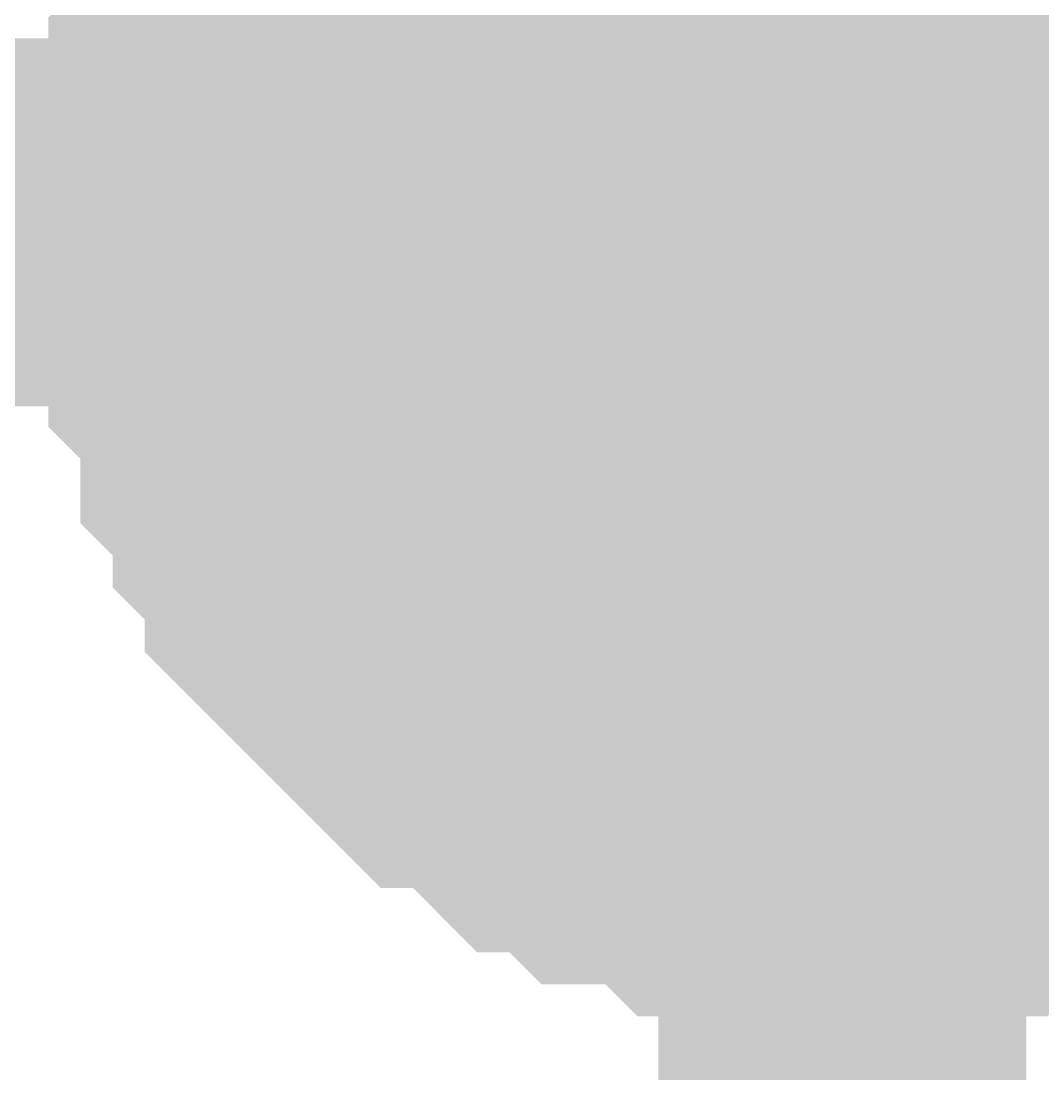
# Model space of a CAD drawing. Header units: inches. Extents: x 0 to 841, y 0 to 594.
# Drawn here: x 731.836 to 732.667, y 376.789 to 377.646 of the extents above; entities that cross this region are included whole.
import ezdxf

# ---------------------------------------------------------------- set-up
doc = ezdxf.new("R2010")
doc.units = ezdxf.units.IN
doc.layers.add('Sheet', color=255, linetype='Continuous')

msp = doc.modelspace()

# ---------------------------------------------------------------- linework, layer by layer
at = {"layer": 'Sheet'}
for points in [[(732.5041, 381.58464, 0.29972, 0.29972, 0), (732.5041, 377.48214, 0.29972, 0.29972, 0)], [(732.00761, 377.48214, 0.29972, 0.29972, 0), (732.00761, 377.50827, 0.29972, 0.29972, 0), (732.00761, 377.5344, 0.29972, 0.29972, 0), (732.00761, 377.56053, 0.29972, 0.29972, 0), (732.00761, 377.58666, 0.29972, 0.29972, 0), (732.03374, 377.61279, 0.29972, 0.29972, 0), (732.03374, 377.63892, 0.29972, 0.29972, 0), (732.03374, 377.66505, 0.29972, 0.29972, 0), (732.05987, 377.69118, 0.29972, 0.29972, 0), (732.05987, 377.71732, 0.29972, 0.29972, 0), (732.05987, 377.74345, 0.29972, 0.29972, 0), (732.08601, 377.74345, 0.29972, 0.29972, 0), (732.08601, 377.76958, 0.29972, 0.29972, 0), (732.11214, 377.79571, 0.29972, 0.29972, 0), (732.11214, 377.82184, 0.29972, 0.29972, 0)], [(732.00761, 377.48214, 0.29972, 0.29972, 0), (732.00761, 377.50827, 0.29972, 0.29972, 0), (732.00761, 377.5344, 0.29972, 0.29972, 0), (732.00761, 377.56053, 0.29972, 0.29972, 0), (732.00761, 377.58666, 0.29972, 0.29972, 0), (732.03374, 377.61279, 0.29972, 0.29972, 0), (732.03374, 377.63892, 0.29972, 0.29972, 0), (732.03374, 377.66505, 0.29972, 0.29972, 0), (732.05987, 377.69118, 0.29972, 0.29972, 0), (732.05987, 377.71732, 0.29972, 0.29972, 0), (732.05987, 377.74345, 0.29972, 0.29972, 0), (732.08601, 377.74345, 0.29972, 0.29972, 0), (732.08601, 377.76958, 0.29972, 0.29972, 0), (732.11214, 377.79571, 0.29972, 0.29972, 0), (732.11214, 377.82184, 0.29972, 0.29972, 0)], [(732.00761, 377.48214, 0.29972, 0.29972, 0), (732.00761, 377.50827, 0.29972, 0.29972, 0), (732.00761, 377.5344, 0.29972, 0.29972, 0), (732.00761, 377.56053, 0.29972, 0.29972, 0), (732.00761, 377.58666, 0.29972, 0.29972, 0), (732.03374, 377.61279, 0.29972, 0.29972, 0), (732.03374, 377.63892, 0.29972, 0.29972, 0), (732.03374, 377.66505, 0.29972, 0.29972, 0), (732.05987, 377.69118, 0.29972, 0.29972, 0), (732.05987, 377.71732, 0.29972, 0.29972, 0), (732.05987, 377.74345, 0.29972, 0.29972, 0), (732.08601, 377.74345, 0.29972, 0.29972, 0), (732.08601, 377.76958, 0.29972, 0.29972, 0), (732.11214, 377.79571, 0.29972, 0.29972, 0), (732.11214, 377.82184, 0.29972, 0.29972, 0)], [(732.00761, 377.48214, 0.29972, 0.29972, 0), (732.00761, 377.50827, 0.29972, 0.29972, 0), (732.00761, 377.5344, 0.29972, 0.29972, 0), (732.00761, 377.56053, 0.29972, 0.29972, 0), (732.00761, 377.58666, 0.29972, 0.29972, 0), (732.03374, 377.61279, 0.29972, 0.29972, 0), (732.03374, 377.63892, 0.29972, 0.29972, 0), (732.03374, 377.66505, 0.29972, 0.29972, 0), (732.05987, 377.69118, 0.29972, 0.29972, 0), (732.05987, 377.71732, 0.29972, 0.29972, 0), (732.05987, 377.74345, 0.29972, 0.29972, 0), (732.08601, 377.74345, 0.29972, 0.29972, 0), (732.08601, 377.76958, 0.29972, 0.29972, 0), (732.11214, 377.79571, 0.29972, 0.29972, 0), (732.11214, 377.82184, 0.29972, 0.29972, 0)], [(732.00761, 377.48214, 0.29972, 0.29972, 0), (732.00761, 377.50827, 0.29972, 0.29972, 0), (732.00761, 377.5344, 0.29972, 0.29972, 0), (732.00761, 377.56053, 0.29972, 0.29972, 0), (732.00761, 377.58666, 0.29972, 0.29972, 0), (732.03374, 377.61279, 0.29972, 0.29972, 0), (732.03374, 377.63892, 0.29972, 0.29972, 0), (732.03374, 377.66505, 0.29972, 0.29972, 0), (732.05987, 377.69118, 0.29972, 0.29972, 0), (732.05987, 377.71732, 0.29972, 0.29972, 0), (732.05987, 377.74345, 0.29972, 0.29972, 0), (732.08601, 377.74345, 0.29972, 0.29972, 0), (732.08601, 377.76958, 0.29972, 0.29972, 0), (732.11214, 377.79571, 0.29972, 0.29972, 0), (732.11214, 377.82184, 0.29972, 0.29972, 0)], [(732.00761, 377.48214, 0.29972, 0.29972, 0), (732.00761, 377.50827, 0.29972, 0.29972, 0), (732.00761, 377.5344, 0.29972, 0.29972, 0), (732.00761, 377.56053, 0.29972, 0.29972, 0), (732.00761, 377.58666, 0.29972, 0.29972, 0), (732.03374, 377.61279, 0.29972, 0.29972, 0), (732.03374, 377.63892, 0.29972, 0.29972, 0), (732.03374, 377.66505, 0.29972, 0.29972, 0), (732.05987, 377.69118, 0.29972, 0.29972, 0), (732.05987, 377.71732, 0.29972, 0.29972, 0), (732.05987, 377.74345, 0.29972, 0.29972, 0), (732.08601, 377.74345, 0.29972, 0.29972, 0), (732.08601, 377.76958, 0.29972, 0.29972, 0), (732.11214, 377.79571, 0.29972, 0.29972, 0), (732.11214, 377.82184, 0.29972, 0.29972, 0)], [(732.00761, 377.48214, 0.29972, 0.29972, 0), (732.00761, 377.50827, 0.29972, 0.29972, 0), (732.00761, 377.5344, 0.29972, 0.29972, 0), (732.00761, 377.56053, 0.29972, 0.29972, 0), (732.00761, 377.58666, 0.29972, 0.29972, 0), (732.03374, 377.61279, 0.29972, 0.29972, 0), (732.03374, 377.63892, 0.29972, 0.29972, 0), (732.03374, 377.66505, 0.29972, 0.29972, 0), (732.05987, 377.69118, 0.29972, 0.29972, 0), (732.05987, 377.71732, 0.29972, 0.29972, 0), (732.05987, 377.74345, 0.29972, 0.29972, 0), (732.08601, 377.74345, 0.29972, 0.29972, 0), (732.08601, 377.76958, 0.29972, 0.29972, 0), (732.11214, 377.79571, 0.29972, 0.29972, 0), (732.11214, 377.82184, 0.29972, 0.29972, 0)], [(732.00761, 377.48214, 0.09906, 0.09906, 0), (732.00761, 377.50827, 0.09906, 0.09906, 0), (732.00761, 377.5344, 0.09906, 0.09906, 0), (732.00761, 377.56053, 0.09906, 0.09906, 0), (732.00761, 377.58666, 0.09906, 0.09906, 0), (732.03374, 377.61279, 0.09906, 0.09906, 0), (732.03374, 377.63892, 0.09906, 0.09906, 0), (732.03374, 377.66505, 0.09906, 0.09906, 0), (732.05987, 377.69118, 0.09906, 0.09906, 0), (732.05987, 377.71732, 0.09906, 0.09906, 0)], [(732.00761, 377.48214, 0.09906, 0.09906, 0), (732.00761, 377.50827, 0.09906, 0.09906, 0), (732.00761, 377.5344, 0.09906, 0.09906, 0), (732.00761, 377.56053, 0.09906, 0.09906, 0), (732.00761, 377.58666, 0.09906, 0.09906, 0), (732.03374, 377.61279, 0.09906, 0.09906, 0), (732.03374, 377.63892, 0.09906, 0.09906, 0), (732.03374, 377.66505, 0.09906, 0.09906, 0), (732.05987, 377.69118, 0.09906, 0.09906, 0), (732.05987, 377.71732, 0.09906, 0.09906, 0)], [(732.00761, 377.48214, 0.09906, 0.09906, 0), (732.00761, 377.50827, 0.09906, 0.09906, 0), (732.00761, 377.5344, 0.09906, 0.09906, 0), (732.00761, 377.56053, 0.09906, 0.09906, 0), (732.00761, 377.58666, 0.09906, 0.09906, 0), (732.03374, 377.61279, 0.09906, 0.09906, 0), (732.03374, 377.63892, 0.09906, 0.09906, 0), (732.03374, 377.66505, 0.09906, 0.09906, 0), (732.05987, 377.69118, 0.09906, 0.09906, 0), (732.05987, 377.71732, 0.09906, 0.09906, 0)], [(732.00761, 377.48214, 0.09906, 0.09906, 0), (732.00761, 377.50827, 0.09906, 0.09906, 0), (732.00761, 377.5344, 0.09906, 0.09906, 0), (732.00761, 377.56053, 0.09906, 0.09906, 0), (732.00761, 377.58666, 0.09906, 0.09906, 0), (732.03374, 377.61279, 0.09906, 0.09906, 0), (732.03374, 377.63892, 0.09906, 0.09906, 0), (732.03374, 377.66505, 0.09906, 0.09906, 0), (732.05987, 377.69118, 0.09906, 0.09906, 0), (732.05987, 377.71732, 0.09906, 0.09906, 0)], [(732.00761, 377.48214, 0.09906, 0.09906, 0), (732.00761, 377.50827, 0.09906, 0.09906, 0), (732.00761, 377.5344, 0.09906, 0.09906, 0), (732.00761, 377.56053, 0.09906, 0.09906, 0), (732.00761, 377.58666, 0.09906, 0.09906, 0), (732.03374, 377.61279, 0.09906, 0.09906, 0), (732.03374, 377.63892, 0.09906, 0.09906, 0), (732.03374, 377.66505, 0.09906, 0.09906, 0), (732.05987, 377.69118, 0.09906, 0.09906, 0), (732.05987, 377.71732, 0.09906, 0.09906, 0)], [(732.00761, 377.48214, 0.09906, 0.09906, 0), (732.00761, 377.50827, 0.09906, 0.09906, 0), (732.00761, 377.5344, 0.09906, 0.09906, 0), (732.00761, 377.56053, 0.09906, 0.09906, 0), (732.00761, 377.58666, 0.09906, 0.09906, 0), (732.03374, 377.61279, 0.09906, 0.09906, 0), (732.03374, 377.63892, 0.09906, 0.09906, 0), (732.03374, 377.66505, 0.09906, 0.09906, 0), (732.05987, 377.69118, 0.09906, 0.09906, 0), (732.05987, 377.71732, 0.09906, 0.09906, 0)], [(732.00761, 377.48214, 0.09906, 0.09906, 0), (732.00761, 377.50827, 0.09906, 0.09906, 0), (732.00761, 377.5344, 0.09906, 0.09906, 0), (732.00761, 377.56053, 0.09906, 0.09906, 0), (732.00761, 377.58666, 0.09906, 0.09906, 0), (732.03374, 377.61279, 0.09906, 0.09906, 0), (732.03374, 377.63892, 0.09906, 0.09906, 0), (732.03374, 377.66505, 0.09906, 0.09906, 0), (732.05987, 377.69118, 0.09906, 0.09906, 0), (732.05987, 377.71732, 0.09906, 0.09906, 0)], [(670.02489, 377.48214, 0.29972, 0.29972, 0), (712.51389, 377.48214, 0.29972, 0.29972, 0), (722.52206, 377.48214, 0.29972, 0.29972, 0), (732.5041, 377.48214, 0.29972, 0.29972, 0)], [(732.5041, 376.98566, 0.29972, 0.29972, 0), (732.47797, 376.98566, 0.29972, 0.29972, 0), (732.45184, 376.98566, 0.29972, 0.29972, 0), (732.42571, 376.98566, 0.29972, 0.29972, 0), (732.39958, 376.98566, 0.29972, 0.29972, 0), (732.37345, 377.01179, 0.29972, 0.29972, 0), (732.37345, 377.01179, 0.29972, 0.29972, 0), (732.34731, 377.01179, 0.29972, 0.29972, 0), (732.32118, 377.01179, 0.29972, 0.29972, 0), (732.29505, 377.03792, 0.29972, 0.29972, 0), (732.26892, 377.03792, 0.29972, 0.29972, 0), (732.24279, 377.06405, 0.29972, 0.29972, 0), (732.24279, 377.06405, 0.29972, 0.29972, 0), (732.21666, 377.09018, 0.29972, 0.29972, 0), (732.19053, 377.09018, 0.29972, 0.29972, 0), (732.1644, 377.11631, 0.29972, 0.29972, 0), (732.1644, 377.11631, 0.29972, 0.29972, 0), (732.13827, 377.14244, 0.29972, 0.29972, 0), (732.11214, 377.16857, 0.29972, 0.29972, 0), (732.11214, 377.16857, 0.29972, 0.29972, 0), (732.08601, 377.1947, 0.29972, 0.29972, 0), (732.08601, 377.22083, 0.29972, 0.29972, 0), (732.05987, 377.24697, 0.29972, 0.29972, 0), (732.05987, 377.2731, 0.29972, 0.29972, 0), (732.05987, 377.2731, 0.29972, 0.29972, 0), (732.03374, 377.29923, 0.29972, 0.29972, 0), (732.03374, 377.32536, 0.29972, 0.29972, 0), (732.03374, 377.35149, 0.29972, 0.29972, 0), (732.00761, 377.37762, 0.29972, 0.29972, 0), (732.00761, 377.40375, 0.29972, 0.29972, 0), (732.00761, 377.42988, 0.29972, 0.29972, 0), (732.00761, 377.45601, 0.29972, 0.29972, 0), (732.00761, 377.48214, 0.29972, 0.29972, 0)], [(732.00761, 377.48214, 0.29972, 0.29972, 0), (732.00761, 377.48214, 0.29972, 0.29972, 0)], [(732.5041, 376.98566, 0.29972, 0.29972, 0), (732.47797, 376.98566, 0.29972, 0.29972, 0), (732.45184, 376.98566, 0.29972, 0.29972, 0), (732.42571, 376.98566, 0.29972, 0.29972, 0), (732.39958, 376.98566, 0.29972, 0.29972, 0), (732.37345, 377.01179, 0.29972, 0.29972, 0), (732.37345, 377.01179, 0.29972, 0.29972, 0), (732.34731, 377.01179, 0.29972, 0.29972, 0), (732.32118, 377.01179, 0.29972, 0.29972, 0), (732.29505, 377.03792, 0.29972, 0.29972, 0), (732.26892, 377.03792, 0.29972, 0.29972, 0), (732.24279, 377.06405, 0.29972, 0.29972, 0), (732.24279, 377.06405, 0.29972, 0.29972, 0), (732.21666, 377.09018, 0.29972, 0.29972, 0), (732.19053, 377.09018, 0.29972, 0.29972, 0), (732.1644, 377.11631, 0.29972, 0.29972, 0), (732.1644, 377.11631, 0.29972, 0.29972, 0), (732.13827, 377.14244, 0.29972, 0.29972, 0), (732.11214, 377.16857, 0.29972, 0.29972, 0), (732.11214, 377.16857, 0.29972, 0.29972, 0), (732.08601, 377.1947, 0.29972, 0.29972, 0), (732.08601, 377.22083, 0.29972, 0.29972, 0), (732.05987, 377.24697, 0.29972, 0.29972, 0), (732.05987, 377.2731, 0.29972, 0.29972, 0), (732.05987, 377.2731, 0.29972, 0.29972, 0), (732.03374, 377.29923, 0.29972, 0.29972, 0), (732.03374, 377.32536, 0.29972, 0.29972, 0), (732.03374, 377.35149, 0.29972, 0.29972, 0), (732.00761, 377.37762, 0.29972, 0.29972, 0), (732.00761, 377.40375, 0.29972, 0.29972, 0), (732.00761, 377.42988, 0.29972, 0.29972, 0), (732.00761, 377.45601, 0.29972, 0.29972, 0), (732.00761, 377.48214, 0.29972, 0.29972, 0)], [(732.00761, 377.48214, 0.29972, 0.29972, 0), (732.00761, 377.48214, 0.29972, 0.29972, 0)], [(732.5041, 376.98566, 0.29972, 0.29972, 0), (732.47797, 376.98566, 0.29972, 0.29972, 0), (732.45184, 376.98566, 0.29972, 0.29972, 0), (732.42571, 376.98566, 0.29972, 0.29972, 0), (732.39958, 376.98566, 0.29972, 0.29972, 0), (732.37345, 377.01179, 0.29972, 0.29972, 0), (732.37345, 377.01179, 0.29972, 0.29972, 0), (732.34731, 377.01179, 0.29972, 0.29972, 0), (732.32118, 377.01179, 0.29972, 0.29972, 0), (732.29505, 377.03792, 0.29972, 0.29972, 0), (732.26892, 377.03792, 0.29972, 0.29972, 0), (732.24279, 377.06405, 0.29972, 0.29972, 0), (732.24279, 377.06405, 0.29972, 0.29972, 0), (732.21666, 377.09018, 0.29972, 0.29972, 0), (732.19053, 377.09018, 0.29972, 0.29972, 0), (732.1644, 377.11631, 0.29972, 0.29972, 0), (732.1644, 377.11631, 0.29972, 0.29972, 0), (732.13827, 377.14244, 0.29972, 0.29972, 0), (732.11214, 377.16857, 0.29972, 0.29972, 0), (732.11214, 377.16857, 0.29972, 0.29972, 0), (732.08601, 377.1947, 0.29972, 0.29972, 0), (732.08601, 377.22083, 0.29972, 0.29972, 0), (732.05987, 377.24697, 0.29972, 0.29972, 0), (732.05987, 377.2731, 0.29972, 0.29972, 0), (732.05987, 377.2731, 0.29972, 0.29972, 0), (732.03374, 377.29923, 0.29972, 0.29972, 0), (732.03374, 377.32536, 0.29972, 0.29972, 0), (732.03374, 377.35149, 0.29972, 0.29972, 0), (732.00761, 377.37762, 0.29972, 0.29972, 0), (732.00761, 377.40375, 0.29972, 0.29972, 0), (732.00761, 377.42988, 0.29972, 0.29972, 0), (732.00761, 377.45601, 0.29972, 0.29972, 0), (732.00761, 377.48214, 0.29972, 0.29972, 0)], [(732.00761, 377.48214, 0.29972, 0.29972, 0), (732.00761, 377.48214, 0.29972, 0.29972, 0)], [(732.5041, 376.98566, 0.29972, 0.29972, 0), (732.47797, 376.98566, 0.29972, 0.29972, 0), (732.45184, 376.98566, 0.29972, 0.29972, 0), (732.42571, 376.98566, 0.29972, 0.29972, 0), (732.39958, 376.98566, 0.29972, 0.29972, 0), (732.37345, 377.01179, 0.29972, 0.29972, 0), (732.37345, 377.01179, 0.29972, 0.29972, 0), (732.34731, 377.01179, 0.29972, 0.29972, 0), (732.32118, 377.01179, 0.29972, 0.29972, 0), (732.29505, 377.03792, 0.29972, 0.29972, 0), (732.26892, 377.03792, 0.29972, 0.29972, 0), (732.24279, 377.06405, 0.29972, 0.29972, 0), (732.24279, 377.06405, 0.29972, 0.29972, 0), (732.21666, 377.09018, 0.29972, 0.29972, 0), (732.19053, 377.09018, 0.29972, 0.29972, 0), (732.1644, 377.11631, 0.29972, 0.29972, 0), (732.1644, 377.11631, 0.29972, 0.29972, 0), (732.13827, 377.14244, 0.29972, 0.29972, 0), (732.11214, 377.16857, 0.29972, 0.29972, 0), (732.11214, 377.16857, 0.29972, 0.29972, 0), (732.08601, 377.1947, 0.29972, 0.29972, 0), (732.08601, 377.22083, 0.29972, 0.29972, 0), (732.05987, 377.24697, 0.29972, 0.29972, 0), (732.05987, 377.2731, 0.29972, 0.29972, 0), (732.05987, 377.2731, 0.29972, 0.29972, 0), (732.03374, 377.29923, 0.29972, 0.29972, 0), (732.03374, 377.32536, 0.29972, 0.29972, 0), (732.03374, 377.35149, 0.29972, 0.29972, 0), (732.00761, 377.37762, 0.29972, 0.29972, 0), (732.00761, 377.40375, 0.29972, 0.29972, 0), (732.00761, 377.42988, 0.29972, 0.29972, 0), (732.00761, 377.45601, 0.29972, 0.29972, 0), (732.00761, 377.48214, 0.29972, 0.29972, 0)], [(732.00761, 377.48214, 0.29972, 0.29972, 0), (732.00761, 377.48214, 0.29972, 0.29972, 0)], [(732.5041, 376.98566, 0.29972, 0.29972, 0), (732.47797, 376.98566, 0.29972, 0.29972, 0), (732.45184, 376.98566, 0.29972, 0.29972, 0), (732.42571, 376.98566, 0.29972, 0.29972, 0), (732.39958, 376.98566, 0.29972, 0.29972, 0), (732.37345, 377.01179, 0.29972, 0.29972, 0), (732.37345, 377.01179, 0.29972, 0.29972, 0), (732.34731, 377.01179, 0.29972, 0.29972, 0), (732.32118, 377.01179, 0.29972, 0.29972, 0), (732.29505, 377.03792, 0.29972, 0.29972, 0), (732.26892, 377.03792, 0.29972, 0.29972, 0), (732.24279, 377.06405, 0.29972, 0.29972, 0), (732.24279, 377.06405, 0.29972, 0.29972, 0), (732.21666, 377.09018, 0.29972, 0.29972, 0), (732.19053, 377.09018, 0.29972, 0.29972, 0), (732.1644, 377.11631, 0.29972, 0.29972, 0), (732.1644, 377.11631, 0.29972, 0.29972, 0), (732.13827, 377.14244, 0.29972, 0.29972, 0), (732.11214, 377.16857, 0.29972, 0.29972, 0), (732.11214, 377.16857, 0.29972, 0.29972, 0), (732.08601, 377.1947, 0.29972, 0.29972, 0), (732.08601, 377.22083, 0.29972, 0.29972, 0), (732.05987, 377.24697, 0.29972, 0.29972, 0), (732.05987, 377.2731, 0.29972, 0.29972, 0), (732.05987, 377.2731, 0.29972, 0.29972, 0), (732.03374, 377.29923, 0.29972, 0.29972, 0), (732.03374, 377.32536, 0.29972, 0.29972, 0), (732.03374, 377.35149, 0.29972, 0.29972, 0), (732.00761, 377.37762, 0.29972, 0.29972, 0), (732.00761, 377.40375, 0.29972, 0.29972, 0), (732.00761, 377.42988, 0.29972, 0.29972, 0), (732.00761, 377.45601, 0.29972, 0.29972, 0), (732.00761, 377.48214, 0.29972, 0.29972, 0)], [(732.00761, 377.48214, 0.29972, 0.29972, 0), (732.00761, 377.48214, 0.29972, 0.29972, 0)], [(732.5041, 376.98566, 0.29972, 0.29972, 0), (732.47797, 376.98566, 0.29972, 0.29972, 0), (732.45184, 376.98566, 0.29972, 0.29972, 0), (732.42571, 376.98566, 0.29972, 0.29972, 0), (732.39958, 376.98566, 0.29972, 0.29972, 0), (732.37345, 377.01179, 0.29972, 0.29972, 0), (732.37345, 377.01179, 0.29972, 0.29972, 0), (732.34731, 377.01179, 0.29972, 0.29972, 0), (732.32118, 377.01179, 0.29972, 0.29972, 0), (732.29505, 377.03792, 0.29972, 0.29972, 0), (732.26892, 377.03792, 0.29972, 0.29972, 0), (732.24279, 377.06405, 0.29972, 0.29972, 0), (732.24279, 377.06405, 0.29972, 0.29972, 0), (732.21666, 377.09018, 0.29972, 0.29972, 0), (732.19053, 377.09018, 0.29972, 0.29972, 0), (732.1644, 377.11631, 0.29972, 0.29972, 0), (732.1644, 377.11631, 0.29972, 0.29972, 0), (732.13827, 377.14244, 0.29972, 0.29972, 0), (732.11214, 377.16857, 0.29972, 0.29972, 0), (732.11214, 377.16857, 0.29972, 0.29972, 0), (732.08601, 377.1947, 0.29972, 0.29972, 0), (732.08601, 377.22083, 0.29972, 0.29972, 0), (732.05987, 377.24697, 0.29972, 0.29972, 0), (732.05987, 377.2731, 0.29972, 0.29972, 0), (732.05987, 377.2731, 0.29972, 0.29972, 0), (732.03374, 377.29923, 0.29972, 0.29972, 0), (732.03374, 377.32536, 0.29972, 0.29972, 0), (732.03374, 377.35149, 0.29972, 0.29972, 0), (732.00761, 377.37762, 0.29972, 0.29972, 0), (732.00761, 377.40375, 0.29972, 0.29972, 0), (732.00761, 377.42988, 0.29972, 0.29972, 0), (732.00761, 377.45601, 0.29972, 0.29972, 0), (732.00761, 377.48214, 0.29972, 0.29972, 0)], [(732.00761, 377.48214, 0.29972, 0.29972, 0), (732.00761, 377.48214, 0.29972, 0.29972, 0)], [(732.5041, 376.98566, 0.29972, 0.29972, 0), (732.47797, 376.98566, 0.29972, 0.29972, 0), (732.45184, 376.98566, 0.29972, 0.29972, 0), (732.42571, 376.98566, 0.29972, 0.29972, 0), (732.39958, 376.98566, 0.29972, 0.29972, 0), (732.37345, 377.01179, 0.29972, 0.29972, 0), (732.37345, 377.01179, 0.29972, 0.29972, 0), (732.34731, 377.01179, 0.29972, 0.29972, 0), (732.32118, 377.01179, 0.29972, 0.29972, 0), (732.29505, 377.03792, 0.29972, 0.29972, 0), (732.26892, 377.03792, 0.29972, 0.29972, 0), (732.24279, 377.06405, 0.29972, 0.29972, 0), (732.24279, 377.06405, 0.29972, 0.29972, 0), (732.21666, 377.09018, 0.29972, 0.29972, 0), (732.19053, 377.09018, 0.29972, 0.29972, 0), (732.1644, 377.11631, 0.29972, 0.29972, 0), (732.1644, 377.11631, 0.29972, 0.29972, 0), (732.13827, 377.14244, 0.29972, 0.29972, 0), (732.11214, 377.16857, 0.29972, 0.29972, 0), (732.11214, 377.16857, 0.29972, 0.29972, 0), (732.08601, 377.1947, 0.29972, 0.29972, 0), (732.08601, 377.22083, 0.29972, 0.29972, 0), (732.05987, 377.24697, 0.29972, 0.29972, 0), (732.05987, 377.2731, 0.29972, 0.29972, 0), (732.05987, 377.2731, 0.29972, 0.29972, 0), (732.03374, 377.29923, 0.29972, 0.29972, 0), (732.03374, 377.32536, 0.29972, 0.29972, 0), (732.03374, 377.35149, 0.29972, 0.29972, 0), (732.00761, 377.37762, 0.29972, 0.29972, 0), (732.00761, 377.40375, 0.29972, 0.29972, 0), (732.00761, 377.42988, 0.29972, 0.29972, 0), (732.00761, 377.45601, 0.29972, 0.29972, 0), (732.00761, 377.48214, 0.29972, 0.29972, 0)], [(732.00761, 377.48214, 0.29972, 0.29972, 0), (732.00761, 377.48214, 0.29972, 0.29972, 0)], [(732.5041, 377.48214, 0.29972, 0.29972, 0), (732.5041, 374.94748, 0.29972, 0.29972, 0)], [(732.5041, 376.98566, 0.09906, 0.09906, 0), (732.47797, 376.98566, 0.09906, 0.09906, 0), (732.45184, 376.98566, 0.09906, 0.09906, 0), (732.42571, 376.98566, 0.09906, 0.09906, 0), (732.39958, 376.98566, 0.09906, 0.09906, 0), (732.37345, 377.01179, 0.09906, 0.09906, 0), (732.37345, 377.01179, 0.09906, 0.09906, 0), (732.34731, 377.01179, 0.09906, 0.09906, 0), (732.32118, 377.01179, 0.09906, 0.09906, 0), (732.29505, 377.03792, 0.09906, 0.09906, 0), (732.26892, 377.03792, 0.09906, 0.09906, 0), (732.24279, 377.06405, 0.09906, 0.09906, 0), (732.24279, 377.06405, 0.09906, 0.09906, 0), (732.21666, 377.09018, 0.09906, 0.09906, 0), (732.19053, 377.09018, 0.09906, 0.09906, 0), (732.1644, 377.11631, 0.09906, 0.09906, 0), (732.1644, 377.11631, 0.09906, 0.09906, 0), (732.13827, 377.14244, 0.09906, 0.09906, 0), (732.11214, 377.16857, 0.09906, 0.09906, 0), (732.11214, 377.16857, 0.09906, 0.09906, 0), (732.08601, 377.1947, 0.09906, 0.09906, 0), (732.08601, 377.22083, 0.09906, 0.09906, 0), (732.05987, 377.24697, 0.09906, 0.09906, 0), (732.05987, 377.2731, 0.09906, 0.09906, 0), (732.05987, 377.2731, 0.09906, 0.09906, 0), (732.03374, 377.29923, 0.09906, 0.09906, 0), (732.03374, 377.32536, 0.09906, 0.09906, 0), (732.03374, 377.35149, 0.09906, 0.09906, 0), (732.00761, 377.37762, 0.09906, 0.09906, 0), (732.00761, 377.40375, 0.09906, 0.09906, 0), (732.00761, 377.42988, 0.09906, 0.09906, 0), (732.00761, 377.45601, 0.09906, 0.09906, 0), (732.00761, 377.48214, 0.09906, 0.09906, 0)], [(732.00761, 377.48214, 0.09906, 0.09906, 0), (732.00761, 377.48214, 0.09906, 0.09906, 0)], [(732.5041, 376.98566, 0.09906, 0.09906, 0), (732.47797, 376.98566, 0.09906, 0.09906, 0), (732.45184, 376.98566, 0.09906, 0.09906, 0), (732.42571, 376.98566, 0.09906, 0.09906, 0), (732.39958, 376.98566, 0.09906, 0.09906, 0), (732.37345, 377.01179, 0.09906, 0.09906, 0), (732.37345, 377.01179, 0.09906, 0.09906, 0), (732.34731, 377.01179, 0.09906, 0.09906, 0), (732.32118, 377.01179, 0.09906, 0.09906, 0), (732.29505, 377.03792, 0.09906, 0.09906, 0), (732.26892, 377.03792, 0.09906, 0.09906, 0), (732.24279, 377.06405, 0.09906, 0.09906, 0), (732.24279, 377.06405, 0.09906, 0.09906, 0), (732.21666, 377.09018, 0.09906, 0.09906, 0), (732.19053, 377.09018, 0.09906, 0.09906, 0), (732.1644, 377.11631, 0.09906, 0.09906, 0), (732.1644, 377.11631, 0.09906, 0.09906, 0), (732.13827, 377.14244, 0.09906, 0.09906, 0), (732.11214, 377.16857, 0.09906, 0.09906, 0), (732.11214, 377.16857, 0.09906, 0.09906, 0), (732.08601, 377.1947, 0.09906, 0.09906, 0), (732.08601, 377.22083, 0.09906, 0.09906, 0), (732.05987, 377.24697, 0.09906, 0.09906, 0), (732.05987, 377.2731, 0.09906, 0.09906, 0), (732.05987, 377.2731, 0.09906, 0.09906, 0), (732.03374, 377.29923, 0.09906, 0.09906, 0), (732.03374, 377.32536, 0.09906, 0.09906, 0), (732.03374, 377.35149, 0.09906, 0.09906, 0), (732.00761, 377.37762, 0.09906, 0.09906, 0), (732.00761, 377.40375, 0.09906, 0.09906, 0), (732.00761, 377.42988, 0.09906, 0.09906, 0), (732.00761, 377.45601, 0.09906, 0.09906, 0), (732.00761, 377.48214, 0.09906, 0.09906, 0)], [(732.00761, 377.48214, 0.09906, 0.09906, 0), (732.00761, 377.48214, 0.09906, 0.09906, 0)], [(732.5041, 376.98566, 0.09906, 0.09906, 0), (732.47797, 376.98566, 0.09906, 0.09906, 0), (732.45184, 376.98566, 0.09906, 0.09906, 0), (732.42571, 376.98566, 0.09906, 0.09906, 0), (732.39958, 376.98566, 0.09906, 0.09906, 0), (732.37345, 377.01179, 0.09906, 0.09906, 0), (732.37345, 377.01179, 0.09906, 0.09906, 0), (732.34731, 377.01179, 0.09906, 0.09906, 0), (732.32118, 377.01179, 0.09906, 0.09906, 0), (732.29505, 377.03792, 0.09906, 0.09906, 0), (732.26892, 377.03792, 0.09906, 0.09906, 0), (732.24279, 377.06405, 0.09906, 0.09906, 0), (732.24279, 377.06405, 0.09906, 0.09906, 0), (732.21666, 377.09018, 0.09906, 0.09906, 0), (732.19053, 377.09018, 0.09906, 0.09906, 0), (732.1644, 377.11631, 0.09906, 0.09906, 0), (732.1644, 377.11631, 0.09906, 0.09906, 0), (732.13827, 377.14244, 0.09906, 0.09906, 0), (732.11214, 377.16857, 0.09906, 0.09906, 0), (732.11214, 377.16857, 0.09906, 0.09906, 0), (732.08601, 377.1947, 0.09906, 0.09906, 0), (732.08601, 377.22083, 0.09906, 0.09906, 0), (732.05987, 377.24697, 0.09906, 0.09906, 0), (732.05987, 377.2731, 0.09906, 0.09906, 0), (732.05987, 377.2731, 0.09906, 0.09906, 0), (732.03374, 377.29923, 0.09906, 0.09906, 0), (732.03374, 377.32536, 0.09906, 0.09906, 0), (732.03374, 377.35149, 0.09906, 0.09906, 0), (732.00761, 377.37762, 0.09906, 0.09906, 0), (732.00761, 377.40375, 0.09906, 0.09906, 0), (732.00761, 377.42988, 0.09906, 0.09906, 0), (732.00761, 377.45601, 0.09906, 0.09906, 0), (732.00761, 377.48214, 0.09906, 0.09906, 0)], [(732.00761, 377.48214, 0.09906, 0.09906, 0), (732.00761, 377.48214, 0.09906, 0.09906, 0)], [(732.5041, 376.98566, 0.09906, 0.09906, 0), (732.47797, 376.98566, 0.09906, 0.09906, 0), (732.45184, 376.98566, 0.09906, 0.09906, 0), (732.42571, 376.98566, 0.09906, 0.09906, 0), (732.39958, 376.98566, 0.09906, 0.09906, 0), (732.37345, 377.01179, 0.09906, 0.09906, 0), (732.37345, 377.01179, 0.09906, 0.09906, 0), (732.34731, 377.01179, 0.09906, 0.09906, 0), (732.32118, 377.01179, 0.09906, 0.09906, 0), (732.29505, 377.03792, 0.09906, 0.09906, 0), (732.26892, 377.03792, 0.09906, 0.09906, 0), (732.24279, 377.06405, 0.09906, 0.09906, 0), (732.24279, 377.06405, 0.09906, 0.09906, 0), (732.21666, 377.09018, 0.09906, 0.09906, 0), (732.19053, 377.09018, 0.09906, 0.09906, 0), (732.1644, 377.11631, 0.09906, 0.09906, 0), (732.1644, 377.11631, 0.09906, 0.09906, 0), (732.13827, 377.14244, 0.09906, 0.09906, 0), (732.11214, 377.16857, 0.09906, 0.09906, 0), (732.11214, 377.16857, 0.09906, 0.09906, 0), (732.08601, 377.1947, 0.09906, 0.09906, 0), (732.08601, 377.22083, 0.09906, 0.09906, 0), (732.05987, 377.24697, 0.09906, 0.09906, 0), (732.05987, 377.2731, 0.09906, 0.09906, 0), (732.05987, 377.2731, 0.09906, 0.09906, 0), (732.03374, 377.29923, 0.09906, 0.09906, 0), (732.03374, 377.32536, 0.09906, 0.09906, 0), (732.03374, 377.35149, 0.09906, 0.09906, 0), (732.00761, 377.37762, 0.09906, 0.09906, 0), (732.00761, 377.40375, 0.09906, 0.09906, 0), (732.00761, 377.42988, 0.09906, 0.09906, 0), (732.00761, 377.45601, 0.09906, 0.09906, 0), (732.00761, 377.48214, 0.09906, 0.09906, 0)], [(732.00761, 377.48214, 0.09906, 0.09906, 0), (732.00761, 377.48214, 0.09906, 0.09906, 0)], [(732.5041, 376.98566, 0.09906, 0.09906, 0), (732.47797, 376.98566, 0.09906, 0.09906, 0), (732.45184, 376.98566, 0.09906, 0.09906, 0), (732.42571, 376.98566, 0.09906, 0.09906, 0), (732.39958, 376.98566, 0.09906, 0.09906, 0), (732.37345, 377.01179, 0.09906, 0.09906, 0), (732.37345, 377.01179, 0.09906, 0.09906, 0), (732.34731, 377.01179, 0.09906, 0.09906, 0), (732.32118, 377.01179, 0.09906, 0.09906, 0), (732.29505, 377.03792, 0.09906, 0.09906, 0), (732.26892, 377.03792, 0.09906, 0.09906, 0), (732.24279, 377.06405, 0.09906, 0.09906, 0), (732.24279, 377.06405, 0.09906, 0.09906, 0), (732.21666, 377.09018, 0.09906, 0.09906, 0), (732.19053, 377.09018, 0.09906, 0.09906, 0), (732.1644, 377.11631, 0.09906, 0.09906, 0), (732.1644, 377.11631, 0.09906, 0.09906, 0), (732.13827, 377.14244, 0.09906, 0.09906, 0), (732.11214, 377.16857, 0.09906, 0.09906, 0), (732.11214, 377.16857, 0.09906, 0.09906, 0), (732.08601, 377.1947, 0.09906, 0.09906, 0), (732.08601, 377.22083, 0.09906, 0.09906, 0), (732.05987, 377.24697, 0.09906, 0.09906, 0), (732.05987, 377.2731, 0.09906, 0.09906, 0), (732.05987, 377.2731, 0.09906, 0.09906, 0), (732.03374, 377.29923, 0.09906, 0.09906, 0), (732.03374, 377.32536, 0.09906, 0.09906, 0), (732.03374, 377.35149, 0.09906, 0.09906, 0), (732.00761, 377.37762, 0.09906, 0.09906, 0), (732.00761, 377.40375, 0.09906, 0.09906, 0), (732.00761, 377.42988, 0.09906, 0.09906, 0), (732.00761, 377.45601, 0.09906, 0.09906, 0), (732.00761, 377.48214, 0.09906, 0.09906, 0)], [(732.00761, 377.48214, 0.09906, 0.09906, 0), (732.00761, 377.48214, 0.09906, 0.09906, 0)], [(732.5041, 376.98566, 0.09906, 0.09906, 0), (732.47797, 376.98566, 0.09906, 0.09906, 0), (732.45184, 376.98566, 0.09906, 0.09906, 0), (732.42571, 376.98566, 0.09906, 0.09906, 0), (732.39958, 376.98566, 0.09906, 0.09906, 0), (732.37345, 377.01179, 0.09906, 0.09906, 0), (732.37345, 377.01179, 0.09906, 0.09906, 0), (732.34731, 377.01179, 0.09906, 0.09906, 0), (732.32118, 377.01179, 0.09906, 0.09906, 0), (732.29505, 377.03792, 0.09906, 0.09906, 0), (732.26892, 377.03792, 0.09906, 0.09906, 0), (732.24279, 377.06405, 0.09906, 0.09906, 0), (732.24279, 377.06405, 0.09906, 0.09906, 0), (732.21666, 377.09018, 0.09906, 0.09906, 0), (732.19053, 377.09018, 0.09906, 0.09906, 0), (732.1644, 377.11631, 0.09906, 0.09906, 0), (732.1644, 377.11631, 0.09906, 0.09906, 0), (732.13827, 377.14244, 0.09906, 0.09906, 0), (732.11214, 377.16857, 0.09906, 0.09906, 0), (732.11214, 377.16857, 0.09906, 0.09906, 0), (732.08601, 377.1947, 0.09906, 0.09906, 0), (732.08601, 377.22083, 0.09906, 0.09906, 0), (732.05987, 377.24697, 0.09906, 0.09906, 0), (732.05987, 377.2731, 0.09906, 0.09906, 0), (732.05987, 377.2731, 0.09906, 0.09906, 0), (732.03374, 377.29923, 0.09906, 0.09906, 0), (732.03374, 377.32536, 0.09906, 0.09906, 0), (732.03374, 377.35149, 0.09906, 0.09906, 0), (732.00761, 377.37762, 0.09906, 0.09906, 0), (732.00761, 377.40375, 0.09906, 0.09906, 0), (732.00761, 377.42988, 0.09906, 0.09906, 0), (732.00761, 377.45601, 0.09906, 0.09906, 0), (732.00761, 377.48214, 0.09906, 0.09906, 0)], [(732.00761, 377.48214, 0.09906, 0.09906, 0), (732.00761, 377.48214, 0.09906, 0.09906, 0)], [(732.5041, 376.98566, 0.09906, 0.09906, 0), (732.47797, 376.98566, 0.09906, 0.09906, 0), (732.45184, 376.98566, 0.09906, 0.09906, 0), (732.42571, 376.98566, 0.09906, 0.09906, 0), (732.39958, 376.98566, 0.09906, 0.09906, 0), (732.37345, 377.01179, 0.09906, 0.09906, 0), (732.37345, 377.01179, 0.09906, 0.09906, 0), (732.34731, 377.01179, 0.09906, 0.09906, 0), (732.32118, 377.01179, 0.09906, 0.09906, 0), (732.29505, 377.03792, 0.09906, 0.09906, 0), (732.26892, 377.03792, 0.09906, 0.09906, 0), (732.24279, 377.06405, 0.09906, 0.09906, 0), (732.24279, 377.06405, 0.09906, 0.09906, 0), (732.21666, 377.09018, 0.09906, 0.09906, 0), (732.19053, 377.09018, 0.09906, 0.09906, 0), (732.1644, 377.11631, 0.09906, 0.09906, 0), (732.1644, 377.11631, 0.09906, 0.09906, 0), (732.13827, 377.14244, 0.09906, 0.09906, 0), (732.11214, 377.16857, 0.09906, 0.09906, 0), (732.11214, 377.16857, 0.09906, 0.09906, 0), (732.08601, 377.1947, 0.09906, 0.09906, 0), (732.08601, 377.22083, 0.09906, 0.09906, 0), (732.05987, 377.24697, 0.09906, 0.09906, 0), (732.05987, 377.2731, 0.09906, 0.09906, 0), (732.05987, 377.2731, 0.09906, 0.09906, 0), (732.03374, 377.29923, 0.09906, 0.09906, 0), (732.03374, 377.32536, 0.09906, 0.09906, 0), (732.03374, 377.35149, 0.09906, 0.09906, 0), (732.00761, 377.37762, 0.09906, 0.09906, 0), (732.00761, 377.40375, 0.09906, 0.09906, 0), (732.00761, 377.42988, 0.09906, 0.09906, 0), (732.00761, 377.45601, 0.09906, 0.09906, 0), (732.00761, 377.48214, 0.09906, 0.09906, 0)], [(732.00761, 377.48214, 0.09906, 0.09906, 0), (732.00761, 377.48214, 0.09906, 0.09906, 0)], [(732.81767, 377.09018, 0.29972, 0.29972, 0), (732.79154, 377.06405, 0.29972, 0.29972, 0), (732.76541, 377.06405, 0.29972, 0.29972, 0), (732.76541, 377.03792, 0.29972, 0.29972, 0), (732.73928, 377.03792, 0.29972, 0.29972, 0), (732.71315, 377.01179, 0.29972, 0.29972, 0), (732.68702, 377.01179, 0.29972, 0.29972, 0), (732.66089, 377.01179, 0.29972, 0.29972, 0), (732.63476, 377.01179, 0.29972, 0.29972, 0), (732.60862, 376.98566, 0.29972, 0.29972, 0), (732.58249, 376.98566, 0.29972, 0.29972, 0), (732.55636, 376.98566, 0.29972, 0.29972, 0), (732.53023, 376.98566, 0.29972, 0.29972, 0), (732.5041, 376.98566, 0.29972, 0.29972, 0)], [(732.81767, 377.09018, 0.29972, 0.29972, 0), (732.79154, 377.06405, 0.29972, 0.29972, 0), (732.76541, 377.06405, 0.29972, 0.29972, 0), (732.76541, 377.03792, 0.29972, 0.29972, 0), (732.73928, 377.03792, 0.29972, 0.29972, 0), (732.71315, 377.01179, 0.29972, 0.29972, 0), (732.68702, 377.01179, 0.29972, 0.29972, 0), (732.66089, 377.01179, 0.29972, 0.29972, 0), (732.63476, 377.01179, 0.29972, 0.29972, 0), (732.60862, 376.98566, 0.29972, 0.29972, 0), (732.58249, 376.98566, 0.29972, 0.29972, 0), (732.55636, 376.98566, 0.29972, 0.29972, 0), (732.53023, 376.98566, 0.29972, 0.29972, 0), (732.5041, 376.98566, 0.29972, 0.29972, 0)], [(732.81767, 377.09018, 0.29972, 0.29972, 0), (732.79154, 377.06405, 0.29972, 0.29972, 0), (732.76541, 377.06405, 0.29972, 0.29972, 0), (732.76541, 377.03792, 0.29972, 0.29972, 0), (732.73928, 377.03792, 0.29972, 0.29972, 0), (732.71315, 377.01179, 0.29972, 0.29972, 0), (732.68702, 377.01179, 0.29972, 0.29972, 0), (732.66089, 377.01179, 0.29972, 0.29972, 0), (732.63476, 377.01179, 0.29972, 0.29972, 0), (732.60862, 376.98566, 0.29972, 0.29972, 0), (732.58249, 376.98566, 0.29972, 0.29972, 0), (732.55636, 376.98566, 0.29972, 0.29972, 0), (732.53023, 376.98566, 0.29972, 0.29972, 0), (732.5041, 376.98566, 0.29972, 0.29972, 0)], [(732.81767, 377.09018, 0.29972, 0.29972, 0), (732.79154, 377.06405, 0.29972, 0.29972, 0), (732.76541, 377.06405, 0.29972, 0.29972, 0), (732.76541, 377.03792, 0.29972, 0.29972, 0), (732.73928, 377.03792, 0.29972, 0.29972, 0), (732.71315, 377.01179, 0.29972, 0.29972, 0), (732.68702, 377.01179, 0.29972, 0.29972, 0), (732.66089, 377.01179, 0.29972, 0.29972, 0), (732.63476, 377.01179, 0.29972, 0.29972, 0), (732.60862, 376.98566, 0.29972, 0.29972, 0), (732.58249, 376.98566, 0.29972, 0.29972, 0), (732.55636, 376.98566, 0.29972, 0.29972, 0), (732.53023, 376.98566, 0.29972, 0.29972, 0), (732.5041, 376.98566, 0.29972, 0.29972, 0)], [(732.81767, 377.09018, 0.29972, 0.29972, 0), (732.79154, 377.06405, 0.29972, 0.29972, 0), (732.76541, 377.06405, 0.29972, 0.29972, 0), (732.76541, 377.03792, 0.29972, 0.29972, 0), (732.73928, 377.03792, 0.29972, 0.29972, 0), (732.71315, 377.01179, 0.29972, 0.29972, 0), (732.68702, 377.01179, 0.29972, 0.29972, 0), (732.66089, 377.01179, 0.29972, 0.29972, 0), (732.63476, 377.01179, 0.29972, 0.29972, 0), (732.60862, 376.98566, 0.29972, 0.29972, 0), (732.58249, 376.98566, 0.29972, 0.29972, 0), (732.55636, 376.98566, 0.29972, 0.29972, 0), (732.53023, 376.98566, 0.29972, 0.29972, 0), (732.5041, 376.98566, 0.29972, 0.29972, 0)], [(732.81767, 377.09018, 0.29972, 0.29972, 0), (732.79154, 377.06405, 0.29972, 0.29972, 0), (732.76541, 377.06405, 0.29972, 0.29972, 0), (732.76541, 377.03792, 0.29972, 0.29972, 0), (732.73928, 377.03792, 0.29972, 0.29972, 0), (732.71315, 377.01179, 0.29972, 0.29972, 0), (732.68702, 377.01179, 0.29972, 0.29972, 0), (732.66089, 377.01179, 0.29972, 0.29972, 0), (732.63476, 377.01179, 0.29972, 0.29972, 0), (732.60862, 376.98566, 0.29972, 0.29972, 0), (732.58249, 376.98566, 0.29972, 0.29972, 0), (732.55636, 376.98566, 0.29972, 0.29972, 0), (732.53023, 376.98566, 0.29972, 0.29972, 0), (732.5041, 376.98566, 0.29972, 0.29972, 0)], [(732.81767, 377.09018, 0.29972, 0.29972, 0), (732.79154, 377.06405, 0.29972, 0.29972, 0), (732.76541, 377.06405, 0.29972, 0.29972, 0), (732.76541, 377.03792, 0.29972, 0.29972, 0), (732.73928, 377.03792, 0.29972, 0.29972, 0), (732.71315, 377.01179, 0.29972, 0.29972, 0), (732.68702, 377.01179, 0.29972, 0.29972, 0), (732.66089, 377.01179, 0.29972, 0.29972, 0), (732.63476, 377.01179, 0.29972, 0.29972, 0), (732.60862, 376.98566, 0.29972, 0.29972, 0), (732.58249, 376.98566, 0.29972, 0.29972, 0), (732.55636, 376.98566, 0.29972, 0.29972, 0), (732.53023, 376.98566, 0.29972, 0.29972, 0), (732.5041, 376.98566, 0.29972, 0.29972, 0)], [(732.73928, 377.03792, 0.09906, 0.09906, 0), (732.71315, 377.01179, 0.09906, 0.09906, 0), (732.68702, 377.01179, 0.09906, 0.09906, 0), (732.66089, 377.01179, 0.09906, 0.09906, 0), (732.63476, 377.01179, 0.09906, 0.09906, 0), (732.60862, 376.98566, 0.09906, 0.09906, 0), (732.58249, 376.98566, 0.09906, 0.09906, 0), (732.55636, 376.98566, 0.09906, 0.09906, 0), (732.53023, 376.98566, 0.09906, 0.09906, 0), (732.5041, 376.98566, 0.09906, 0.09906, 0)], [(732.73928, 377.03792, 0.09906, 0.09906, 0), (732.71315, 377.01179, 0.09906, 0.09906, 0), (732.68702, 377.01179, 0.09906, 0.09906, 0), (732.66089, 377.01179, 0.09906, 0.09906, 0), (732.63476, 377.01179, 0.09906, 0.09906, 0), (732.60862, 376.98566, 0.09906, 0.09906, 0), (732.58249, 376.98566, 0.09906, 0.09906, 0), (732.55636, 376.98566, 0.09906, 0.09906, 0), (732.53023, 376.98566, 0.09906, 0.09906, 0), (732.5041, 376.98566, 0.09906, 0.09906, 0)], [(732.73928, 377.03792, 0.09906, 0.09906, 0), (732.71315, 377.01179, 0.09906, 0.09906, 0), (732.68702, 377.01179, 0.09906, 0.09906, 0), (732.66089, 377.01179, 0.09906, 0.09906, 0), (732.63476, 377.01179, 0.09906, 0.09906, 0), (732.60862, 376.98566, 0.09906, 0.09906, 0), (732.58249, 376.98566, 0.09906, 0.09906, 0), (732.55636, 376.98566, 0.09906, 0.09906, 0), (732.53023, 376.98566, 0.09906, 0.09906, 0), (732.5041, 376.98566, 0.09906, 0.09906, 0)], [(732.73928, 377.03792, 0.09906, 0.09906, 0), (732.71315, 377.01179, 0.09906, 0.09906, 0), (732.68702, 377.01179, 0.09906, 0.09906, 0), (732.66089, 377.01179, 0.09906, 0.09906, 0), (732.63476, 377.01179, 0.09906, 0.09906, 0), (732.60862, 376.98566, 0.09906, 0.09906, 0), (732.58249, 376.98566, 0.09906, 0.09906, 0), (732.55636, 376.98566, 0.09906, 0.09906, 0), (732.53023, 376.98566, 0.09906, 0.09906, 0), (732.5041, 376.98566, 0.09906, 0.09906, 0)], [(732.73928, 377.03792, 0.09906, 0.09906, 0), (732.71315, 377.01179, 0.09906, 0.09906, 0), (732.68702, 377.01179, 0.09906, 0.09906, 0), (732.66089, 377.01179, 0.09906, 0.09906, 0), (732.63476, 377.01179, 0.09906, 0.09906, 0), (732.60862, 376.98566, 0.09906, 0.09906, 0), (732.58249, 376.98566, 0.09906, 0.09906, 0), (732.55636, 376.98566, 0.09906, 0.09906, 0), (732.53023, 376.98566, 0.09906, 0.09906, 0), (732.5041, 376.98566, 0.09906, 0.09906, 0)], [(732.73928, 377.03792, 0.09906, 0.09906, 0), (732.71315, 377.01179, 0.09906, 0.09906, 0), (732.68702, 377.01179, 0.09906, 0.09906, 0), (732.66089, 377.01179, 0.09906, 0.09906, 0), (732.63476, 377.01179, 0.09906, 0.09906, 0), (732.60862, 376.98566, 0.09906, 0.09906, 0), (732.58249, 376.98566, 0.09906, 0.09906, 0), (732.55636, 376.98566, 0.09906, 0.09906, 0), (732.53023, 376.98566, 0.09906, 0.09906, 0), (732.5041, 376.98566, 0.09906, 0.09906, 0)], [(732.73928, 377.03792, 0.09906, 0.09906, 0), (732.71315, 377.01179, 0.09906, 0.09906, 0), (732.68702, 377.01179, 0.09906, 0.09906, 0), (732.66089, 377.01179, 0.09906, 0.09906, 0), (732.63476, 377.01179, 0.09906, 0.09906, 0), (732.60862, 376.98566, 0.09906, 0.09906, 0), (732.58249, 376.98566, 0.09906, 0.09906, 0), (732.55636, 376.98566, 0.09906, 0.09906, 0), (732.53023, 376.98566, 0.09906, 0.09906, 0), (732.5041, 376.98566, 0.09906, 0.09906, 0)]]:
    msp.add_lwpolyline(points, format="xyseb", dxfattribs=at)
msp.add_lwpolyline([(732.24597, 377.50001, 0.508, 0.508, 1), (732.75397, 377.50001, 0.508, 0.508, 1)], format="xyseb", close=True, dxfattribs=at)

doc.saveas('drawing.dxf')
